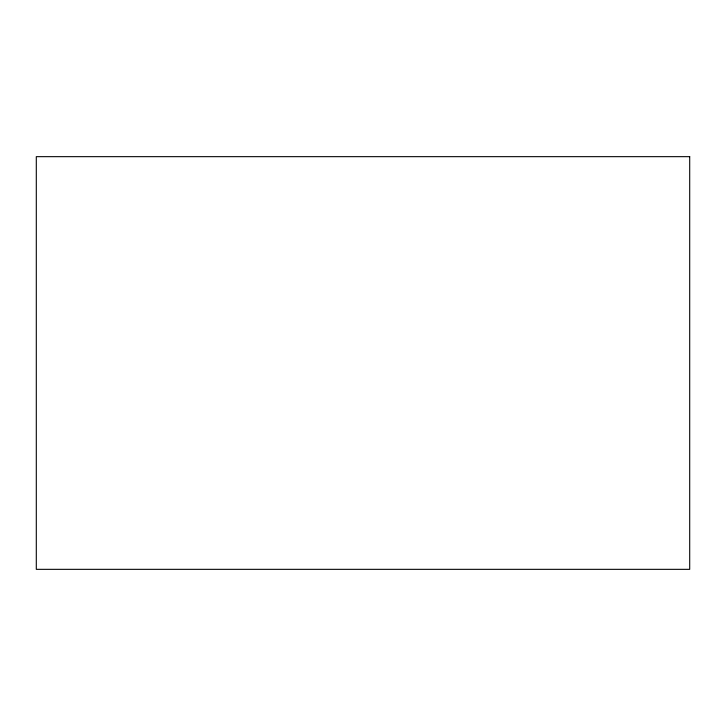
<?xml version="1.0" encoding="UTF-8"?>
<svg xmlns="http://www.w3.org/2000/svg" width="726" height="726" viewBox="0 0 726 726"><rect width="100%" height="100%" fill="white"/><g stroke="black" fill="none" stroke-linecap="round" stroke-linejoin="round"><path stroke-width="1.09" d="M689.7 156.662L36.3 156.662L36.3 569.338L689.7 569.338L689.7 156.662"/></g></svg>
